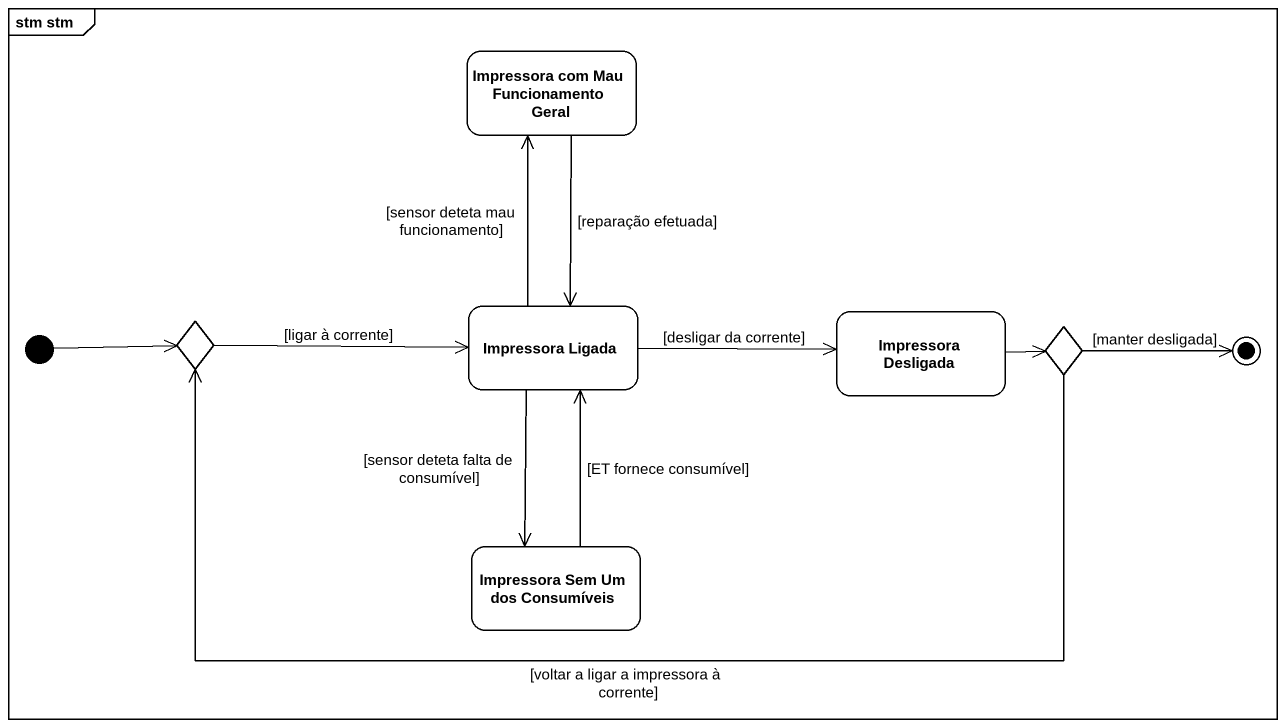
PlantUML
@startuml
mainframe stm stm
hide empty description
state "Impressora com Mau Funcionamento Geral" as Impressora_com_Mau
state "Impressora Ligada" as Impressora_Ligada
state choice1 <<choice>>
state "Impressora Desligada" as Impressora_Desligada
state choice2 <<choice>>
state "Impressora Sem Um dos Consumíveis" as Impressora_Sem_Um_dos
[*] -right-> choice1
Impressora_com_Mau --> Impressora_Ligada : [reparação efetuada]
Impressora_Ligada -up-> Impressora_com_Mau : [sensor deteta mau funcionamento]
Impressora_Ligada -right-> Impressora_Desligada : [desligar da corrente]
Impressora_Ligada --> Impressora_Sem_Um_dos : [sensor deteta falta de consumível]
choice1 -right-> Impressora_Ligada : [ligar à corrente]
Impressora_Desligada -right-> choice2
choice2 -left-> choice1 : [voltar a ligar a impressora à corrente]
Impressora_Sem_Um_dos -up-> Impressora_Ligada : [ET fornece consumível]
choice2 -right-> [*] : [manter desligada]
@enduml
